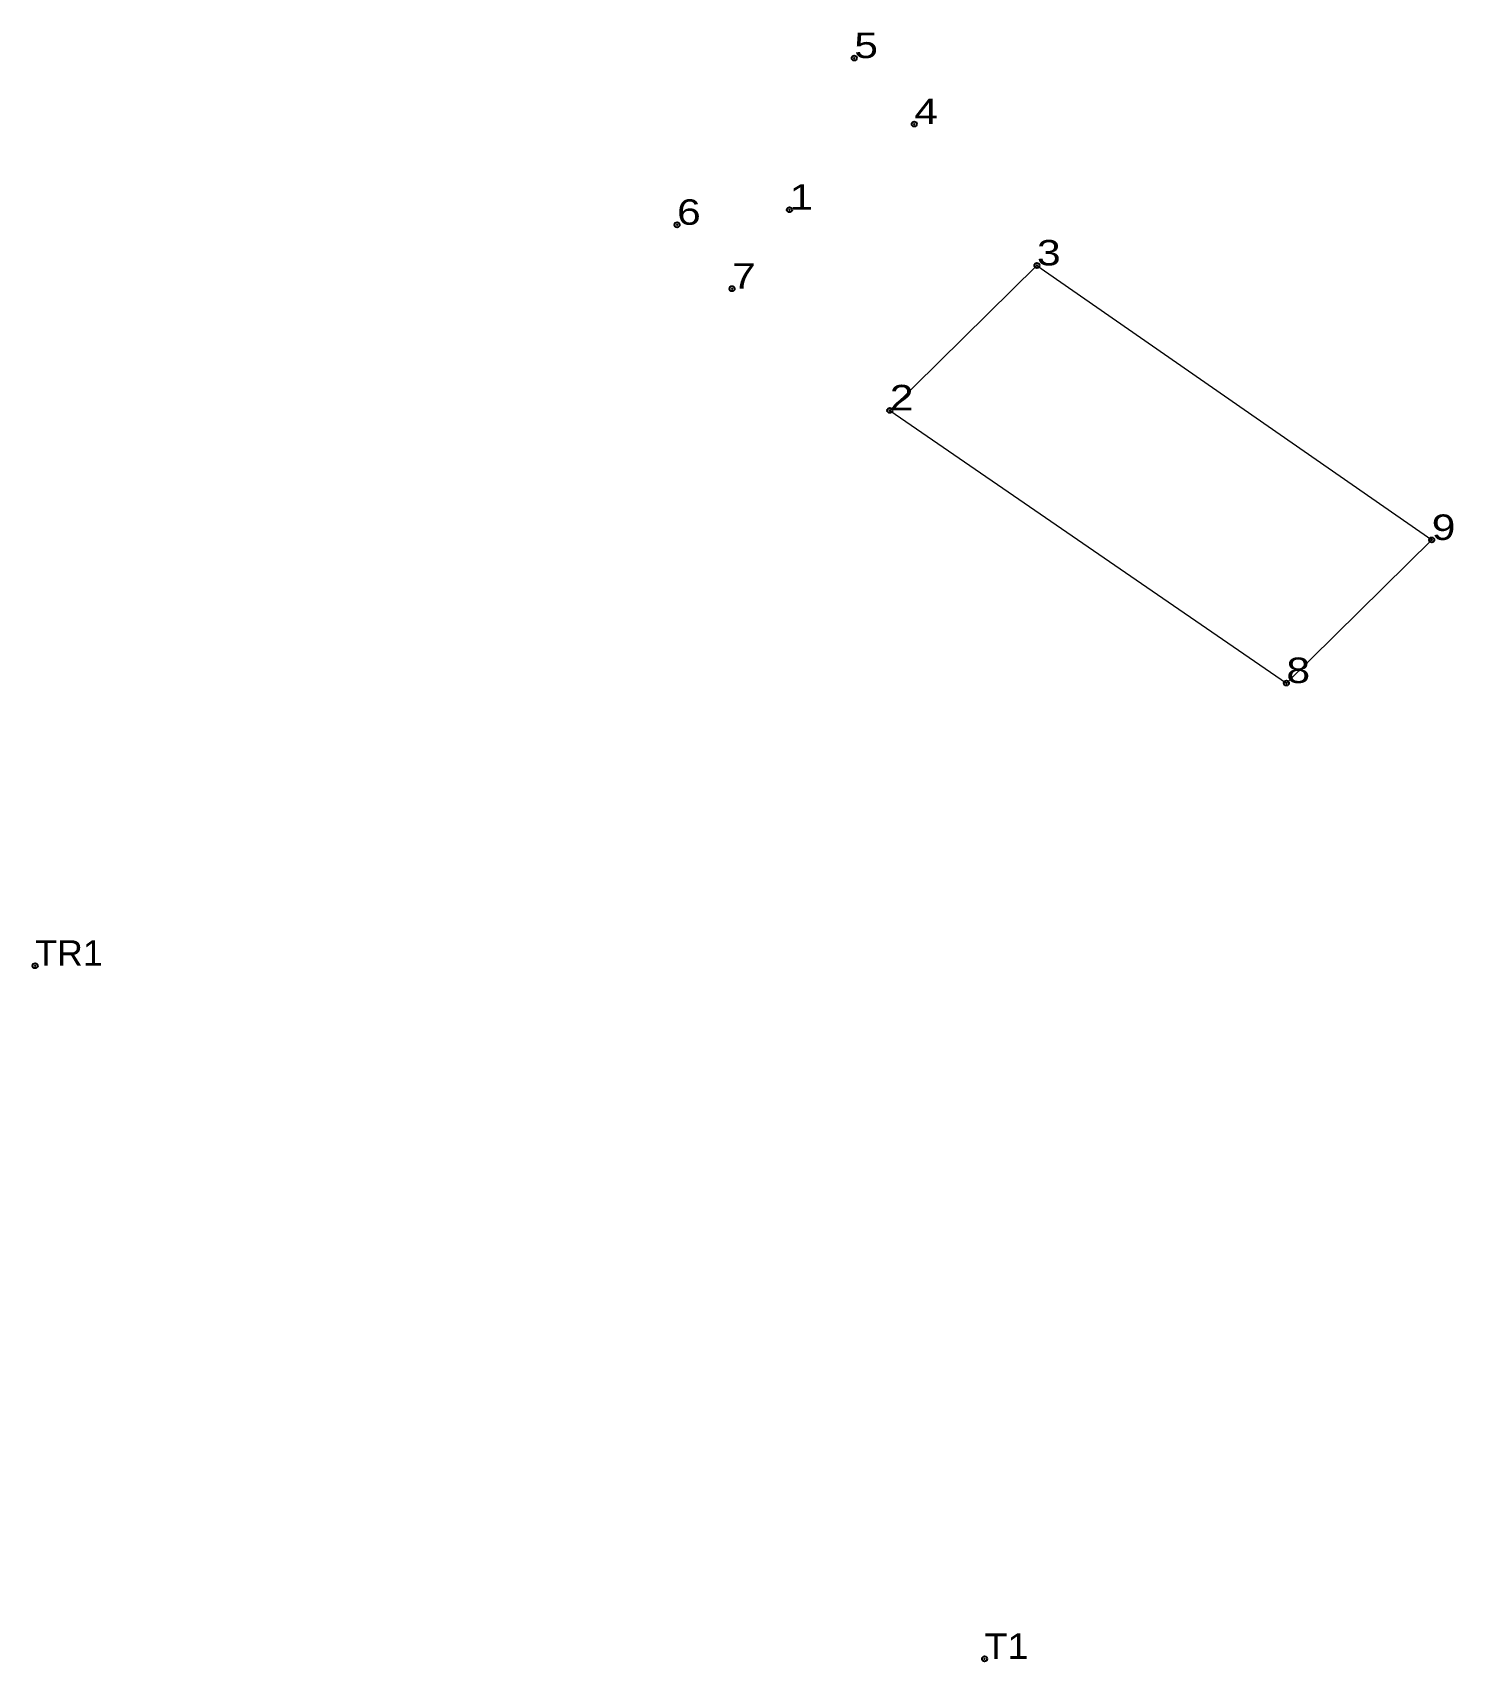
# Model space of a CAD drawing. Header units: metres. Extents: x 536938 to 551111, y 1836022 to 1840278.
# Drawn here: x 542442.9 to 542543.2, y 1836128.8 to 1836243.8 of the extents above.
import ezdxf

# ---------------------------------------------------------------- set-up
doc = ezdxf.new("R2010")
doc.units = ezdxf.units.M
doc.header["$LTSCALE"] = 0.72
doc.header["$PDMODE"] = 32
doc.header["$PDSIZE"] = 0.36
doc.layers.add('12', color=7, linetype='Continuous', lineweight=13)
doc.layers.add('36', color=7, linetype='Continuous', lineweight=13)
doc.layers.add('7', color=7, linetype='Continuous')

msp = doc.modelspace()

# ---------------------------------------------------------------- linework, layer by layer
at = {"layer": '36'}
for p, q in [((542503.41, 1836217.15), (542513.8, 1836227.38)), ((542513.8, 1836227.38), (542541.67, 1836208)), ((542503.41, 1836217.15), (542531.41, 1836197.9)), ((542531.41, 1836197.9), (542541.67, 1836208))]:
    msp.add_line(p, q, dxfattribs=at)
at = {"layer": '7'}
for p in [(542500.9, 1836242.02), (542505.14, 1836237.36), (542496.33, 1836231.31), (542488.39, 1836230.25), (542513.8, 1836227.38), (542492.27, 1836225.74), (542503.41, 1836217.15), (542541.67, 1836208), (542531.41, 1836197.9), (542443.07, 1836177.94), (542510.1, 1836129.01)]:
    msp.add_point(p, dxfattribs=at)

# ---------------------------------------------------------------- texts
at = {"layer": '12'}
for s, width, p in [('5', 1.25, (542500.9, 1836242.02)), ('4', 1.25, (542505.14, 1836237.36)), ('1', 1.25, (542496.33, 1836231.31)), ('6', 1.25, (542488.39, 1836230.25)), ('3', 1.25, (542513.8, 1836227.38)), ('7', 1.25, (542492.27, 1836225.74)), ('2', 1.25, (542503.41, 1836217.15)), ('9', 1.25, (542541.67, 1836208)), ('8', 1.25, (542531.41, 1836197.9)), ('TR1', 1.05, (542443.07, 1836177.94)), ('TR1', 1.05, (542443.07, 1836177.94)), ('T1', 1.1, (542510.1, 1836129.01))]:
    msp.add_text(s, height=1.8, dxfattribs=dict(at, width=width)).set_placement(p)

doc.saveas('drawing.dxf')
